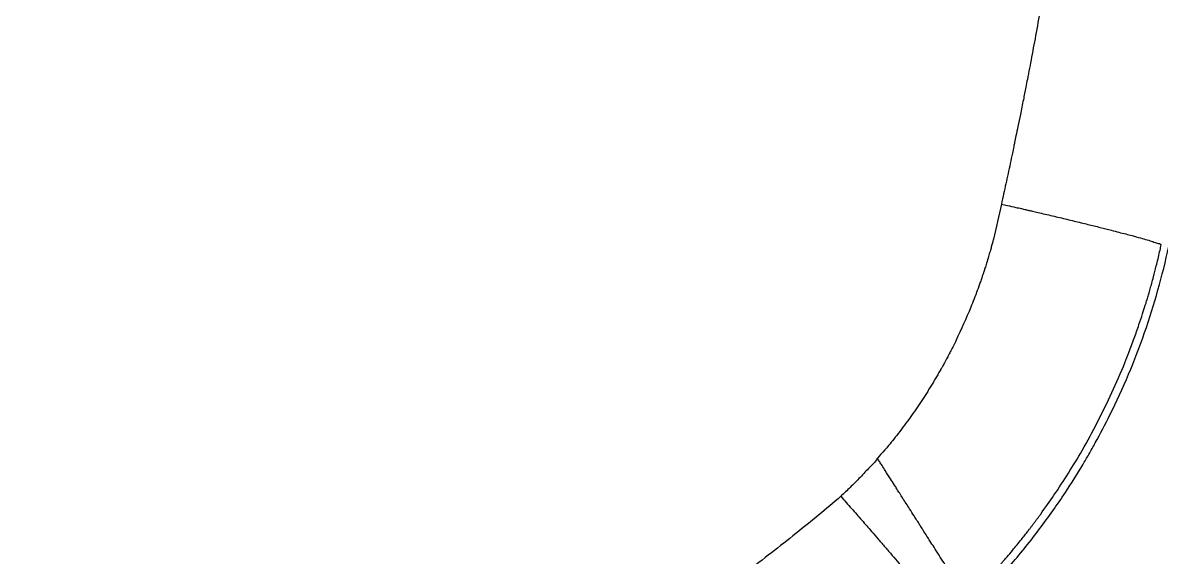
# Model space of a CAD drawing. Header units: millimetres. Extents: x 1145859089 to 1147511753, y -1047484727 to -1047247487.
# Drawn here: x 1146328597.6 to 1146328740.4, y -1047439451 to -1047439384 of the extents above; entities that cross this region are included whole.
import ezdxf
from ezdxf.xclip import XClip

# ---------------------------------------------------------------- set-up
doc = ezdxf.new("R2010")
doc.units = ezdxf.units.MM
doc.header["$LTSCALE"] = 100
doc.header["$MEASUREMENT"] = 0
doc.header["$XCLIPFRAME"] = 2
doc.linetypes.add('CENTERX2', pattern=[4, 2.5, -0.5, 0.5, -0.5])
doc.layers.get('0').update_dxf_attribs({"linetype": 'CONTINUOUS'})
for name, color, linetype in [('L-지중매입', 3, 'CENTERX2'), ('XREF', 135, 'CONTINUOUS'), ('단지배치도$0$W240910', 135, 'CONTINUOUS')]:
    doc.layers.add(name, color=color, linetype=linetype)

# ---------------------------------------------------------------- blocks, each defined once
blk = doc.blocks.new('단지배치도$0$zw$9902')
at = {"layer": '단지배치도$0$W240910'}
for radius in [11431.38, 11931.38]:
    blk.add_arc((57394.29, -57699.4), radius, 251.62775, 321.418131, dxfattribs=at)
at = {"layer": '단지배치도$0$W240910', "linetype": 'ByBlock', "ltscale": 20}
for centre, radius, start, end in [((59978.58, -68023.38), 91.22, 330.1206, 331.1557), ((59979.71, -68024.04), 89.91, 329.1563, 330.1205)]:
    blk.add_arc(centre, radius, start, end, dxfattribs=at)
for points, start_tangent, end_tangent in [([(60052.29, -68008.88), (60051.66, -68012.55), (60051.06, -68015.93), (60050.49, -68019.01), (60049.96, -68021.8), (60049.77, -68022.77), (60049.46, -68024.35), (60049.08, -68026.21), (60048.77, -68027.73), (60048.53, -68028.9), (60048.36, -68029.73), (60048.25, -68030.24), (60048.08, -68031.07), (60047.81, -68032.35), (60047.54, -68033.62), (60047.26, -68034.89), (60046.98, -68036.16), (60046.7, -68037.43)], (-0.185875, -0.982573), (-0.204708, -0.978823)), ([(60046.7, -68037.43), (60045.7, -68041.84), (60045.58, -68042.29), (60045.44, -68042.81), (60045.28, -68043.38), (60045.09, -68044.01), (60044.84, -68044.85), (60044.64, -68045.49), (60044.5, -68045.92), (60044.38, -68046.29), (60044.24, -68046.69), (60044.06, -68047.22), (60043.68, -68048.28), (60042.86, -68050.38), (60041.02, -68054.52), (60040.68, -68055.22), (60040.36, -68055.83), (60040.09, -68056.37), (60039.84, -68056.83), (60039.64, -68057.2), (60039.36, -68057.72), (60039.17, -68058.05), (60038.87, -68058.58), (60038.56, -68059.11), (60038.25, -68059.63), (60037.94, -68060.15), (60037.62, -68060.67), (60037.3, -68061.19), (60036.64, -68062.2), (60035.96, -68063.2), (60035.27, -68064.19), (60034.56, -68065.16), (60033.76, -68066.21), (60033.04, -68067.12), (60032.32, -68068.01), (60031.17, -68069.35)], (-0.208552, -0.978011), (0.765811, 0.643065)), ([(60046.7, -68037.43), (60047.45, -68037.6), (60048.53, -68037.85), (60049.22, -68038.01), (60049.77, -68038.14), (60050.16, -68038.23), (60050.61, -68038.33), (60051.28, -68038.49), (60052.19, -68038.7), (60054.02, -68039.13), (60055.84, -68039.57), (60057.54, -68039.98), (60059.1, -68040.37), (60060.5, -68040.73), (60061.44, -68040.97), (60062.3, -68041.19), (60063.1, -68041.4), (60064.14, -68041.69), (60065, -68041.93), (60065.71, -68042.15), (60066.24, -68042.33), (60066.75, -68042.55)], (0.975735, -0.218954), (0.603068, -0.797689)), ([(60056.82, -68068.34), (60058.77, -68064.75), (60060.57, -68061.07), (60062.19, -68057.33), (60062.69, -68056.06), (60063.37, -68054.25), (60063.96, -68052.56), (60064.42, -68051.19), (60064.75, -68050.13), (60064.87, -68049.75), (60065.06, -68049.12), (60065.23, -68048.56), (60065.41, -68047.92), (60065.61, -68047.19), (60065.83, -68046.37), (60065.99, -68045.74), (60066.18, -68044.99), (60066.4, -68044.1), (60066.6, -68043.2), (60066.75, -68042.55)], (0.500145, 0.865942), (0.208986, 0.977919)), ([(60058.48, -68067.39), (60060.31, -68063.88), (60062.65, -68058.79), (60064.66, -68053.56), (60066.34, -68048.21), (60067.69, -68042.77)], (0.482427, 0.875936), (0.209963, 0.977709)), ([(60042.44, -68087.06), (60042.7, -68086.8), (60043.02, -68086.48), (60043.6, -68085.89), (60043.94, -68085.53), (60044.27, -68085.19), (60044.58, -68084.85), (60044.88, -68084.53), (60045.34, -68084.03), (60045.69, -68083.65), (60046.03, -68083.27), (60046.51, -68082.72), (60046.75, -68082.45), (60047.05, -68082.1), (60047.41, -68081.69), (60048.09, -68080.87), (60048.67, -68080.17), (60049.21, -68079.5), (60049.65, -68078.95), (60050.03, -68078.46), (60050.26, -68078.15), (60050.49, -68077.85), (60050.72, -68077.54), (60050.95, -68077.24), (60051.18, -68076.93), (60051.41, -68076.63), (60051.63, -68076.32), (60053.3, -68073.94), (60055.11, -68071.18), (60056.82, -68068.34)], (0.709183, 0.705025), (0.497608, 0.867402)), ([(60031.17, -68069.35), (60030.05, -68070.59), (60028.84, -68071.87)], (-0.545931, -0.83783), (-0.711036, -0.703156)), ([(60040.14, -68083.44), (60039.51, -68082.45), (60038.88, -68081.47), (60038.26, -68080.48), (60037.74, -68079.67), (60037.37, -68079.09), (60036.98, -68078.48), (60036.75, -68078.11), (60036.46, -68077.66), (60036.12, -68077.12), (60035.75, -68076.54), (60035.2, -68075.67), (60034.76, -68074.98), (60034.33, -68074.31), (60033.95, -68073.71), (60033.6, -68073.16), (60033.29, -68072.68), (60032.79, -68071.89), (60032.14, -68070.87), (60031.74, -68070.23), (60031.44, -68069.77), (60031.17, -68069.35)], (-0.534991, 0.844858), (-0.524957, 0.851129)), ([(60040.2, -68090.6), (60044.22, -68086.69), (60047.99, -68082.55), (60051.5, -68078.18), (60054.73, -68073.6), (60056.91, -68070.13)], (0.739097, 0.673599), (0.512693, 0.858572)), ([(60028.84, -68071.87), (60027.74, -68072.97), (60026.56, -68074.09)], (-0.685736, -0.727851), (-0.734376, -0.678743)), ([(60026.56, -68074.09), (60020.94, -68078.75), (60014.72, -68083.55), (60009.26, -68087.45)], (-0.753935, -0.656949), (-0.813176, -0.582018)), ([(60026.56, -68074.09), (60027.91, -68075.62), (60029.2, -68077.09), (60030.42, -68078.48), (60031.26, -68079.45), (60032.13, -68080.47), (60033, -68081.49), (60033.83, -68082.47), (60034.87, -68083.7), (60035.8, -68084.83), (60036.68, -68085.9), (60037.45, -68086.87), (60038.11, -68087.71), (60038.64, -68088.41)], (0.626132, -0.779717), (0.605797, -0.795619))]:
    blk.add_spline(points, degree=3, dxfattribs=dict(at, start_tangent=start_tangent, end_tangent=end_tangent))
blk = doc.blocks.new('단지배치도')
blk.add_blockref('단지배치도$0$zw$9902', (141034.19, 142437.16))

msp = doc.modelspace()

# ---------------------------------------------------------------- linework, layer by layer
at = {"layer": 'L-지중매입', "ltscale": 2}
msp.add_arc((1146292364.149594, -1047402174.186541, 0), 45716.750817, 303.4822833292, 333.0437788935, dxfattribs=at)

# ---------------------------------------------------------------- block references
at = {"layer": 'XREF'}
ref = msp.add_blockref('단지배치도', (1146127639.433662, -1047513806.462535), dxfattribs=at)
XClip(ref).set_block_clipping_path([(72982.4064819524, 34919.7593965302), (360382.4067475507, 255319.7593436702)])

doc.saveas('drawing.dxf')
